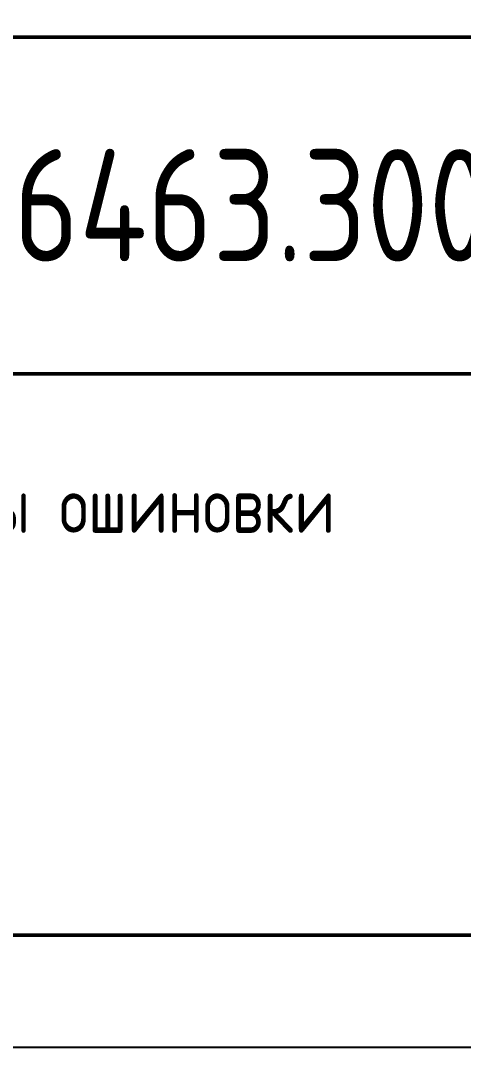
# Model space of a CAD drawing. Header units: millimetres. Extents: x -840 to 1644, y 0 to 561.
# Drawn here: x -495.18 to -475.46, y 0 to 45.73 of the extents above; entities that cross this region are included whole.
import ezdxf

# ---------------------------------------------------------------- set-up
doc = ezdxf.new("R2010")
doc.units = ezdxf.units.MM
doc.styles.add('Gost_type_A', font='GOST_A.TTF')

# ---------------------------------------------------------------- blocks, each defined once
blk = doc.blocks.new('Формат_А4')
blk.add_lwpolyline([(0, 297), (0, 0), (-210, 0), (-210, 297)], close=True)
at = {"lineweight": 50}
blk.add_lwpolyline([(-190, 292), (-5, 292), (-5, 5), (-190, 5)], close=True, dxfattribs=at)
blk = doc.blocks.new('Штамп большой нижний текстовый')
at = {"lineweight": 50}
for points in [[(-120, 25), (0, 25), (0, 40), (-120, 40)], [(-120, 25), (-50, 25), (-50, 0), (-120, 0)]]:
    blk.add_lwpolyline(points, close=True, dxfattribs=at)

msp = doc.modelspace()

# ---------------------------------------------------------------- block references
for name, p in [('Формат_А4', (-420, 0)), ('Штамп большой нижний текстовый', (-425, 5))]:
    msp.add_blockref(name, p)

# ---------------------------------------------------------------- texts
at = {"attachment_point": 5, "style": 'Gost_type_A'}
for s, insert, char_height, width in [('ЮТКБ.656463.300-035ПЭ3', (-485, 37.5), 5, 120), ('Шкаф дифференциальной защиты ошиновки\\P6 - 750 кВ, УРОВ, АУВ \\PШЭТ 441.02-1-ЮИРЗ ', (-510, 20), 2.5, 68)]:
    msp.add_mtext(s, dxfattribs=dict(at, insert=insert, char_height=char_height, width=width))

doc.saveas('drawing.dxf')
